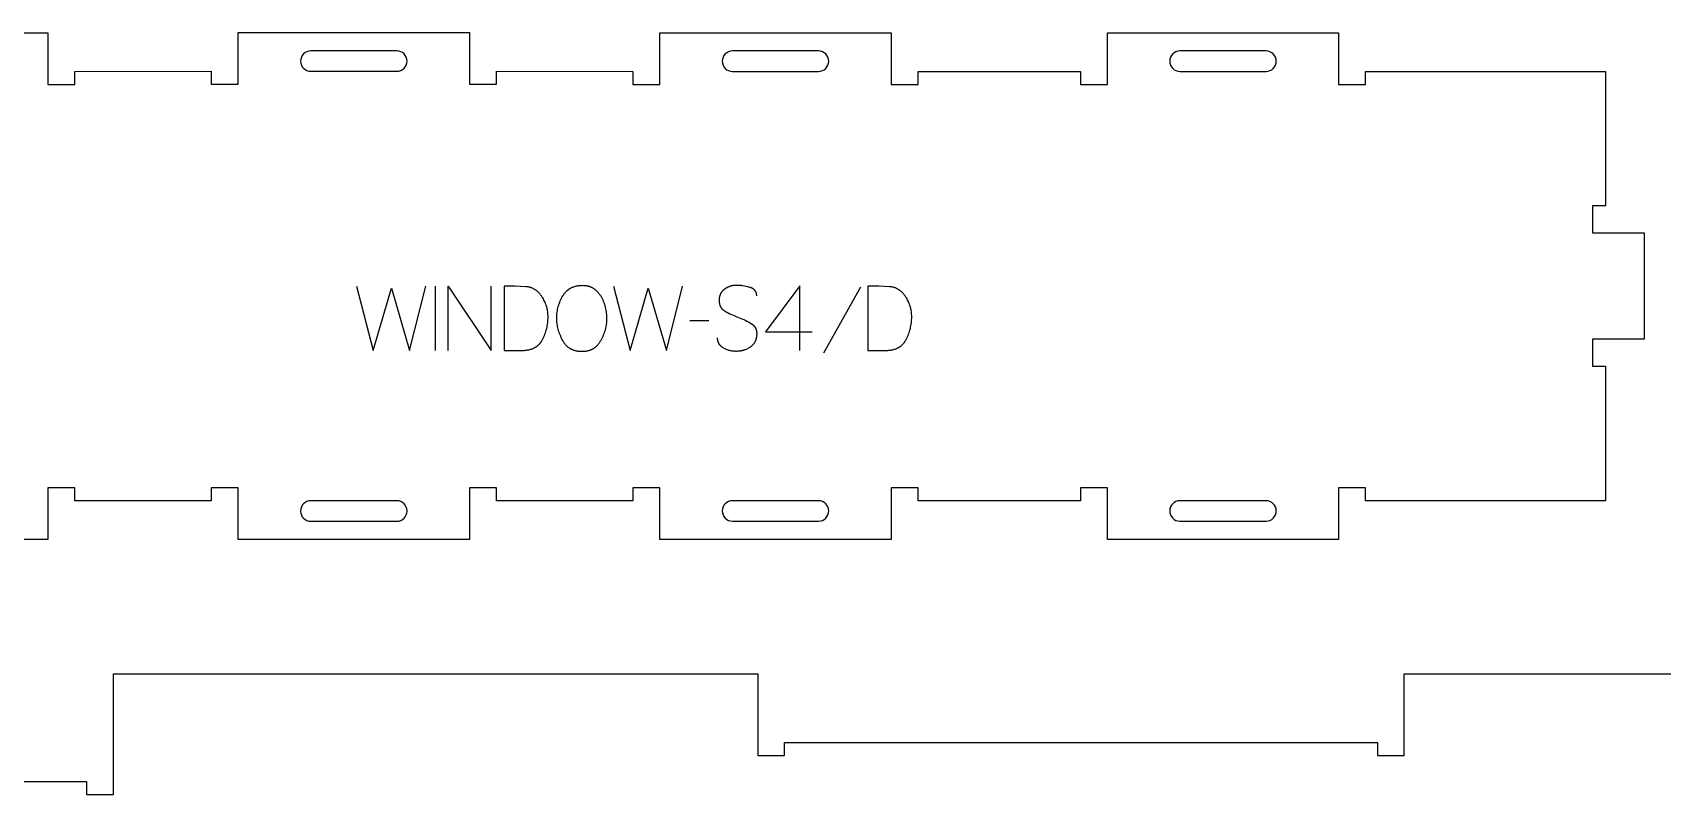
# Model space of a CAD drawing. Extents: x 0 to 4485, y 0 to 8771.
# Drawn here: x 831 to 1589, y 4207 to 4561 of the extents above; entities that cross this region are included whole.
import ezdxf

# ---------------------------------------------------------------- set-up
doc = ezdxf.new("R2010")
doc.units = 0
for name, color, linetype in [('1_ANYTOOL_1MMDEEP_LABELS_S', 2, 'CONTINUOUS'), ('3_ANYTOOL_CUTTHROUGH_INSID', 4, 'CONTINUOUS'), ('4_ANYTOOL_CUTTHROUGH_OUTSI', 5, 'CONTINUOUS')]:
    doc.layers.add(name, color=color, linetype=linetype)

msp = doc.modelspace()

# ---------------------------------------------------------------- linework, layer by layer
at = {"layer": '1_ANYTOOL_1MMDEEP_LABELS_S', "color": 2}
for points in [[(981.99, 4443.59), (989.7, 4413.59), (998.15, 4442.69), (1006.63, 4413.59), (1014.13, 4443.59)], [(1018.5, 4443.59), (1018.5, 4413.59)], [(1024.5, 4413.59), (1024.5, 4443.59), (1044.56, 4413.59), (1044.56, 4443.59)], [(1101.39, 4443.59), (1109.1, 4413.59), (1117.55, 4442.69), (1126.03, 4413.59), (1133.53, 4443.59)], [(1167.99, 4439.01), (1167.99, 4439.2), (1167.98, 4439.29), (1167.98, 4439.38), (1167.97, 4439.47), (1167.96, 4439.56), (1167.95, 4439.65), (1167.94, 4439.73), (1167.92, 4439.82), (1167.91, 4439.91), (1167.89, 4439.99), (1167.87, 4440.07), (1167.85, 4440.16), (1167.83, 4440.24), (1167.81, 4440.32), (1167.78, 4440.4), (1167.76, 4440.48), (1167.73, 4440.55), (1167.7, 4440.63), (1167.67, 4440.7), (1167.64, 4440.78), (1167.6, 4440.85), (1167.56, 4440.92), (1167.53, 4440.99), (1167.49, 4441.06), (1167.45, 4441.13), (1167.4, 4441.2), (1167.36, 4441.27), (1167.32, 4441.33), (1167.27, 4441.4), (1167.22, 4441.46), (1167.17, 4441.52), (1167.12, 4441.59), (1167.06, 4441.65), (1167.01, 4441.71), (1166.95, 4441.77), (1166.89, 4441.82), (1166.83, 4441.88), (1166.77, 4441.94), (1166.71, 4441.99), (1166.64, 4442.04), (1166.58, 4442.1), (1166.51, 4442.15), (1166.44, 4442.2), (1166.37, 4442.25), (1166.29, 4442.3), (1166.22, 4442.34), (1166.14, 4442.39), (1166.07, 4442.44), (1165.99, 4442.48), (1165.91, 4442.52), (1165.82, 4442.57), (1165.65, 4442.65), (1165.48, 4442.72), (1165.3, 4442.8), (1165.11, 4442.87), (1164.91, 4442.93), (1164.71, 4442.99), (1163.9, 4443.21), (1163.1, 4443.41), (1162.31, 4443.57), (1161.54, 4443.7), (1161.16, 4443.76), (1160.79, 4443.8), (1160.41, 4443.84), (1160.04, 4443.88), (1159.68, 4443.9), (1159.32, 4443.92), (1158.96, 4443.93), (1158.6, 4443.94), (1158.41, 4443.93), (1158.21, 4443.93), (1158.02, 4443.92), (1157.83, 4443.91), (1157.64, 4443.89), (1157.45, 4443.87), (1157.26, 4443.85), (1157.08, 4443.82), (1156.89, 4443.79), (1156.71, 4443.76), (1156.53, 4443.72), (1156.35, 4443.68), (1156.17, 4443.64), (1155.99, 4443.59), (1155.81, 4443.54), (1155.63, 4443.48), (1155.46, 4443.42), (1155.29, 4443.36), (1155.11, 4443.29), (1154.94, 4443.22), (1154.77, 4443.15), (1154.6, 4443.07), (1154.44, 4442.99), (1154.27, 4442.91), (1154.11, 4442.82), (1153.94, 4442.73), (1153.78, 4442.64), (1153.62, 4442.54), (1153.46, 4442.44), (1153.3, 4442.33), (1153.14, 4442.23), (1152.99, 4442.11), (1152.84, 4442), (1152.69, 4441.88), (1152.54, 4441.76), (1152.41, 4441.63), (1152.27, 4441.51), (1152.14, 4441.38), (1152.02, 4441.24), (1151.9, 4441.11), (1151.79, 4440.97), (1151.68, 4440.82), (1151.57, 4440.68), (1151.47, 4440.53), (1151.38, 4440.38), (1151.29, 4440.22), (1151.2, 4440.06), (1151.12, 4439.9), (1151.05, 4439.74), (1150.98, 4439.57), (1150.91, 4439.4), (1150.85, 4439.23), (1150.8, 4439.05), (1150.75, 4438.87), (1150.7, 4438.69), (1150.66, 4438.5), (1150.62, 4438.31), (1150.59, 4438.12), (1150.56, 4437.93), (1150.54, 4437.73), (1150.52, 4437.53), (1150.51, 4437.32), (1150.5, 4437.12), (1150.5, 4436.91), (1150.51, 4436.69), (1150.51, 4436.48), (1150.53, 4436.27), (1150.55, 4436.07), (1150.57, 4435.87), (1150.6, 4435.67), (1150.64, 4435.48), (1150.68, 4435.29), (1150.73, 4435.1), (1150.78, 4434.92), (1150.84, 4434.74), (1150.9, 4434.57), (1150.93, 4434.48), (1150.97, 4434.4), (1151.01, 4434.31), (1151.04, 4434.23), (1151.08, 4434.15), (1151.12, 4434.07), (1151.17, 4433.99), (1151.21, 4433.91), (1151.25, 4433.83), (1151.3, 4433.75), (1151.35, 4433.67), (1151.4, 4433.6), (1151.45, 4433.52), (1151.5, 4433.45), (1151.55, 4433.38), (1151.61, 4433.3), (1151.66, 4433.23), (1151.72, 4433.16), (1151.78, 4433.09), (1151.84, 4433.03), (1151.9, 4432.96), (1151.96, 4432.89), (1152.03, 4432.83), (1152.09, 4432.76), (1152.23, 4432.63), (1152.37, 4432.51), (1152.52, 4432.39), (1152.67, 4432.28), (1152.83, 4432.16), (1152.99, 4432.06), (1153.16, 4431.95), (1153.33, 4431.85), (1154.05, 4431.46), (1154.78, 4431.08), (1155.52, 4430.71), (1156.29, 4430.36), (1157.07, 4430.01), (1157.86, 4429.68), (1158.67, 4429.35), (1159.5, 4429.04), (1160.33, 4428.73), (1161.13, 4428.4), (1161.92, 4428.06), (1162.68, 4427.7), (1163.43, 4427.32), (1164.16, 4426.93), (1164.86, 4426.53), (1165.55, 4426.11), (1165.71, 4426), (1165.87, 4425.88), (1166.03, 4425.77), (1166.1, 4425.71), (1166.17, 4425.65), (1166.25, 4425.59), (1166.32, 4425.52), (1166.38, 4425.46), (1166.45, 4425.39), (1166.52, 4425.33), (1166.58, 4425.26), (1166.65, 4425.19), (1166.71, 4425.12), (1166.77, 4425.05), (1166.83, 4424.98), (1166.88, 4424.91), (1166.94, 4424.84), (1166.99, 4424.77), (1167.05, 4424.69), (1167.1, 4424.61), (1167.15, 4424.54), (1167.2, 4424.46), (1167.24, 4424.38), (1167.29, 4424.3), (1167.33, 4424.22), (1167.38, 4424.14), (1167.42, 4424.06), (1167.46, 4423.97), (1167.5, 4423.89), (1167.53, 4423.8), (1167.57, 4423.72), (1167.6, 4423.63), (1167.63, 4423.54), (1167.66, 4423.45), (1167.69, 4423.36), (1167.72, 4423.27), (1167.75, 4423.18), (1167.8, 4422.99), (1167.84, 4422.8), (1167.88, 4422.6), (1167.91, 4422.4), (1167.93, 4422.2), (1167.95, 4421.99), (1167.97, 4421.78), (1167.97, 4421.56), (1167.98, 4421.35), (1167.97, 4421.12), (1167.96, 4420.9), (1167.95, 4420.66), (1167.92, 4420.43), (1167.9, 4420.21), (1167.87, 4419.98), (1167.83, 4419.76), (1167.79, 4419.55), (1167.74, 4419.33), (1167.69, 4419.12), (1167.63, 4418.92), (1167.57, 4418.72), (1167.51, 4418.52), (1167.44, 4418.33), (1167.36, 4418.14), (1167.28, 4417.95), (1167.19, 4417.77), (1167.1, 4417.59), (1167, 4417.41), (1166.9, 4417.24), (1166.79, 4417.07), (1166.68, 4416.91), (1166.57, 4416.75), (1166.44, 4416.59), (1166.32, 4416.44), (1166.19, 4416.29), (1166.05, 4416.14), (1165.91, 4416), (1165.76, 4415.86), (1165.61, 4415.73), (1165.45, 4415.6), (1165.29, 4415.47), (1165.12, 4415.35), (1164.95, 4415.23), (1164.77, 4415.11), (1164.41, 4414.89), (1164.05, 4414.69), (1163.68, 4414.49), (1163.31, 4414.31), (1162.94, 4414.15), (1162.56, 4414), (1162.37, 4413.93), (1162.18, 4413.86), (1161.98, 4413.8), (1161.79, 4413.74), (1161.6, 4413.68), (1161.4, 4413.63), (1161.21, 4413.58), (1161.01, 4413.53), (1160.81, 4413.49), (1160.61, 4413.45), (1160.41, 4413.41), (1160.21, 4413.38), (1160.01, 4413.35), (1159.81, 4413.33), (1159.4, 4413.29), (1158.99, 4413.26), (1158.58, 4413.25), (1158.17, 4413.25), (1157.76, 4413.26), (1157.36, 4413.29), (1156.96, 4413.33), (1156.56, 4413.38), (1156.17, 4413.45), (1155.79, 4413.52), (1155.4, 4413.61), (1155.03, 4413.72), (1154.66, 4413.83), (1154.29, 4413.96), (1153.92, 4414.1), (1153.57, 4414.26), (1153.21, 4414.42), (1152.86, 4414.6), (1152.52, 4414.79), (1152.35, 4414.89), (1152.18, 4415), (1152.03, 4415.1), (1151.87, 4415.21), (1151.73, 4415.32), (1151.58, 4415.44), (1151.45, 4415.56), (1151.32, 4415.68), (1151.19, 4415.8), (1151.07, 4415.93), (1150.96, 4416.06), (1150.85, 4416.19), (1150.79, 4416.26), (1150.74, 4416.33), (1150.69, 4416.4), (1150.64, 4416.47), (1150.59, 4416.54), (1150.55, 4416.61), (1150.5, 4416.68), (1150.46, 4416.75), (1150.42, 4416.83), (1150.38, 4416.9), (1150.34, 4416.98), (1150.3, 4417.05), (1150.26, 4417.13), (1150.23, 4417.2), (1150.19, 4417.28), (1150.16, 4417.36), (1150.13, 4417.44), (1150.1, 4417.52), (1150.07, 4417.6), (1150.04, 4417.68), (1149.99, 4417.85), (1149.95, 4418.02), (1149.91, 4418.19), (1149.87, 4418.36), (1149.84, 4418.54), (1149.82, 4418.72), (1149.8, 4418.9), (1149.78, 4419.08), (1149.78, 4419.27), (1149.77, 4419.46)], [(1188, 4413.59), (1188.05, 4443.64), (1172.02, 4422.25)], [(1216.2, 4443.12), (1199.02, 4412.35)], [(1145.75, 4427.48), (1136.96, 4427.39)], [(1172.02, 4422.25), (1193.79, 4422.25)]]:
    msp.add_lwpolyline(points, dxfattribs=at)
for points in [[(1050.6, 4443.59), (1050.6, 4413.59), (1059.13, 4413.68), (1059.54, 4413.69), (1059.95, 4413.71), (1060.34, 4413.74), (1060.73, 4413.78), (1061.11, 4413.82), (1061.48, 4413.88), (1061.84, 4413.95), (1062.2, 4414.02), (1062.55, 4414.11), (1062.89, 4414.2), (1063.22, 4414.31), (1063.55, 4414.42), (1063.86, 4414.55), (1064.02, 4414.61), (1064.17, 4414.68), (1064.32, 4414.75), (1064.47, 4414.82), (1064.62, 4414.9), (1064.77, 4414.97), (1064.91, 4415.05), (1065.05, 4415.14), (1065.19, 4415.22), (1065.33, 4415.31), (1065.47, 4415.4), (1065.6, 4415.49), (1065.73, 4415.58), (1065.86, 4415.68), (1065.99, 4415.78), (1066.11, 4415.88), (1066.24, 4415.98), (1066.36, 4416.09), (1066.48, 4416.19), (1066.6, 4416.3), (1066.72, 4416.42), (1066.83, 4416.53), (1066.94, 4416.65), (1067.05, 4416.77), (1067.16, 4416.89), (1067.27, 4417.01), (1067.37, 4417.14), (1067.47, 4417.27), (1067.57, 4417.4), (1067.67, 4417.54), (1067.77, 4417.67), (1067.86, 4417.81), (1068.05, 4418.1), (1068.22, 4418.39), (1068.39, 4418.69), (1068.7, 4419.31), (1069, 4419.94), (1069.28, 4420.57), (1069.53, 4421.2), (1069.77, 4421.84), (1069.98, 4422.49), (1070.18, 4423.14), (1070.35, 4423.8), (1070.5, 4424.47), (1070.63, 4425.14), (1070.75, 4425.81), (1070.84, 4426.5), (1070.91, 4427.18), (1070.96, 4427.88), (1070.99, 4428.57), (1071, 4429.28), (1070.99, 4429.88), (1070.96, 4430.47), (1070.92, 4431.05), (1070.85, 4431.63), (1070.76, 4432.2), (1070.71, 4432.49), (1070.65, 4432.77), (1070.59, 4433.05), (1070.53, 4433.33), (1070.46, 4433.61), (1070.38, 4433.89), (1070.3, 4434.16), (1070.22, 4434.43), (1070.13, 4434.71), (1070.03, 4434.98), (1069.93, 4435.25), (1069.83, 4435.51), (1069.72, 4435.78), (1069.6, 4436.04), (1069.36, 4436.57), (1069.1, 4437.09), (1068.82, 4437.6), (1068.52, 4438.11), (1068.32, 4438.41), (1068.12, 4438.71), (1067.92, 4439), (1067.72, 4439.28), (1067.51, 4439.55), (1067.3, 4439.8), (1067.08, 4440.06), (1066.87, 4440.3), (1066.64, 4440.53), (1066.42, 4440.75), (1066.19, 4440.97), (1065.96, 4441.17), (1065.72, 4441.36), (1065.48, 4441.55), (1065.24, 4441.73), (1065, 4441.89), (1064.75, 4442.05), (1064.5, 4442.2), (1064.24, 4442.34), (1063.98, 4442.47), (1063.72, 4442.59), (1063.45, 4442.7), (1063.18, 4442.81), (1062.91, 4442.9), (1062.64, 4442.98), (1062.36, 4443.06), (1062.07, 4443.12), (1061.79, 4443.18), (1061.5, 4443.23), (1061.21, 4443.27), (1060.91, 4443.29), (1060.61, 4443.31), (1058.18, 4443.42), (1055.7, 4443.5), (1053.17, 4443.56)], [(1087.07, 4443.94), (1087.45, 4443.93), (1087.81, 4443.91), (1088.17, 4443.88), (1088.52, 4443.84), (1088.69, 4443.82), (1088.86, 4443.79), (1089.03, 4443.76), (1089.2, 4443.73), (1089.36, 4443.69), (1089.53, 4443.65), (1089.69, 4443.61), (1089.85, 4443.57), (1090.01, 4443.52), (1090.16, 4443.47), (1090.32, 4443.41), (1090.47, 4443.36), (1090.62, 4443.3), (1090.77, 4443.24), (1090.92, 4443.17), (1091.07, 4443.1), (1091.21, 4443.03), (1091.35, 4442.96), (1091.5, 4442.88), (1091.63, 4442.8), (1091.77, 4442.72), (1091.91, 4442.64), (1092.04, 4442.55), (1092.17, 4442.46), (1092.43, 4442.27), (1092.69, 4442.08), (1092.94, 4441.87), (1093.18, 4441.67), (1093.41, 4441.46), (1093.64, 4441.24), (1093.87, 4441.01), (1094.09, 4440.78), (1094.3, 4440.54), (1094.51, 4440.3), (1094.71, 4440.05), (1094.9, 4439.79), (1095.09, 4439.53), (1095.27, 4439.26), (1095.45, 4438.99), (1095.62, 4438.71), (1095.79, 4438.42), (1095.95, 4438.13), (1096.1, 4437.84), (1096.25, 4437.54), (1096.4, 4437.24), (1096.53, 4436.94), (1096.67, 4436.63), (1096.79, 4436.32), (1096.91, 4436), (1097.03, 4435.68), (1097.14, 4435.36), (1097.24, 4435.03), (1097.34, 4434.7), (1097.43, 4434.37), (1097.51, 4434.03), (1097.6, 4433.69), (1097.74, 4433.01), (1097.87, 4432.33), (1097.97, 4431.67), (1098.06, 4431), (1098.13, 4430.35), (1098.18, 4429.7), (1098.21, 4429.06), (1098.22, 4428.42), (1098.21, 4427.78), (1098.17, 4427.15), (1098.12, 4426.51), (1098.04, 4425.87), (1097.95, 4425.23), (1097.83, 4424.6), (1097.69, 4423.96), (1097.53, 4423.32), (1097.34, 4422.68), (1097.14, 4422.05), (1096.91, 4421.41), (1096.66, 4420.77), (1096.39, 4420.13), (1096.1, 4419.5), (1095.79, 4418.86), (1095.45, 4418.22), (1095.28, 4417.91), (1095.09, 4417.6), (1094.91, 4417.31), (1094.71, 4417.03), (1094.51, 4416.75), (1094.3, 4416.49), (1094.09, 4416.23), (1093.87, 4415.99), (1093.76, 4415.87), (1093.65, 4415.76), (1093.53, 4415.64), (1093.41, 4415.53), (1093.29, 4415.42), (1093.17, 4415.32), (1093.05, 4415.21), (1092.93, 4415.11), (1092.81, 4415.02), (1092.68, 4414.92), (1092.55, 4414.83), (1092.42, 4414.74), (1092.29, 4414.65), (1092.16, 4414.56), (1092.03, 4414.48), (1091.89, 4414.4), (1091.75, 4414.32), (1091.61, 4414.24), (1091.47, 4414.17), (1091.33, 4414.1), (1091.19, 4414.03), (1091.04, 4413.96), (1090.9, 4413.9), (1090.75, 4413.84), (1090.6, 4413.78), (1090.45, 4413.72), (1090.3, 4413.67), (1090.14, 4413.62), (1089.83, 4413.52), (1089.51, 4413.44), (1089.18, 4413.37), (1088.85, 4413.3), (1088.51, 4413.25), (1088.17, 4413.2), (1087.82, 4413.17), (1087.46, 4413.14), (1087.1, 4413.13), (1086.73, 4413.12), (1086.35, 4413.13), (1085.97, 4413.14), (1085.6, 4413.17), (1085.24, 4413.2), (1084.89, 4413.25), (1084.54, 4413.3), (1084.19, 4413.37), (1083.86, 4413.45), (1083.53, 4413.53), (1083.21, 4413.63), (1083.05, 4413.68), (1082.89, 4413.73), (1082.74, 4413.79), (1082.58, 4413.85), (1082.43, 4413.91), (1082.28, 4413.98), (1082.13, 4414.04), (1081.98, 4414.11), (1081.84, 4414.19), (1081.69, 4414.26), (1081.55, 4414.34), (1081.41, 4414.42), (1081.27, 4414.5), (1081.14, 4414.58), (1081, 4414.67), (1080.87, 4414.76), (1080.73, 4414.85), (1080.6, 4414.95), (1080.47, 4415.05), (1080.35, 4415.15), (1080.22, 4415.25), (1080.1, 4415.35), (1079.98, 4415.46), (1079.86, 4415.57), (1079.74, 4415.69), (1079.62, 4415.8), (1079.5, 4415.92), (1079.39, 4416.04), (1079.28, 4416.16), (1079.17, 4416.29), (1078.95, 4416.54), (1078.74, 4416.81), (1078.54, 4417.09), (1078.34, 4417.38), (1078.15, 4417.68), (1077.97, 4417.99), (1077.8, 4418.31), (1077.46, 4418.96), (1077.15, 4419.6), (1076.86, 4420.25), (1076.59, 4420.9), (1076.34, 4421.55), (1076.11, 4422.2), (1075.91, 4422.85), (1075.72, 4423.5), (1075.56, 4424.15), (1075.42, 4424.81), (1075.3, 4425.46), (1075.2, 4426.11), (1075.13, 4426.76), (1075.07, 4427.41), (1075.04, 4428.07), (1075.03, 4428.72), (1075.04, 4429.41), (1075.08, 4430.1), (1075.13, 4430.78), (1075.21, 4431.46), (1075.31, 4432.13), (1075.44, 4432.79), (1075.58, 4433.45), (1075.75, 4434.11), (1075.95, 4434.75), (1076.16, 4435.39), (1076.4, 4436.03), (1076.66, 4436.66), (1076.94, 4437.28), (1077.25, 4437.9), (1077.57, 4438.51), (1077.92, 4439.11), (1078.11, 4439.41), (1078.3, 4439.7), (1078.5, 4439.98), (1078.7, 4440.24), (1078.91, 4440.5), (1079.13, 4440.75), (1079.35, 4440.99), (1079.58, 4441.22), (1079.7, 4441.34), (1079.82, 4441.44), (1079.94, 4441.55), (1080.06, 4441.66), (1080.18, 4441.76), (1080.31, 4441.86), (1080.44, 4441.96), (1080.57, 4442.05), (1080.7, 4442.15), (1080.83, 4442.24), (1080.96, 4442.32), (1081.1, 4442.41), (1081.24, 4442.49), (1081.38, 4442.57), (1081.52, 4442.65), (1081.66, 4442.73), (1081.8, 4442.8), (1081.95, 4442.88), (1082.24, 4443.01), (1082.55, 4443.14), (1082.85, 4443.26), (1083.17, 4443.37), (1083.49, 4443.46), (1083.82, 4443.55), (1084.16, 4443.63), (1084.5, 4443.7), (1084.85, 4443.77), (1085.2, 4443.82), (1085.56, 4443.86), (1085.93, 4443.89), (1086.3, 4443.92), (1086.69, 4443.93)], [(1219.63, 4443.59), (1219.63, 4413.59), (1228.16, 4413.68), (1228.57, 4413.69), (1228.97, 4413.71), (1229.37, 4413.74), (1229.76, 4413.78), (1230.14, 4413.82), (1230.51, 4413.88), (1230.87, 4413.95), (1231.23, 4414.02), (1231.58, 4414.11), (1231.92, 4414.2), (1232.25, 4414.31), (1232.58, 4414.42), (1232.89, 4414.55), (1233.05, 4414.61), (1233.2, 4414.68), (1233.35, 4414.75), (1233.5, 4414.82), (1233.65, 4414.9), (1233.8, 4414.97), (1233.94, 4415.05), (1234.08, 4415.14), (1234.22, 4415.22), (1234.36, 4415.31), (1234.49, 4415.4), (1234.63, 4415.49), (1234.76, 4415.58), (1234.89, 4415.68), (1235.02, 4415.78), (1235.14, 4415.88), (1235.27, 4415.98), (1235.39, 4416.09), (1235.51, 4416.19), (1235.63, 4416.3), (1235.74, 4416.42), (1235.86, 4416.53), (1235.97, 4416.65), (1236.08, 4416.77), (1236.19, 4416.89), (1236.29, 4417.01), (1236.4, 4417.14), (1236.5, 4417.27), (1236.6, 4417.4), (1236.7, 4417.54), (1236.8, 4417.67), (1236.89, 4417.81), (1237.07, 4418.1), (1237.25, 4418.39), (1237.42, 4418.69), (1237.73, 4419.31), (1238.03, 4419.94), (1238.31, 4420.57), (1238.56, 4421.2), (1238.8, 4421.84), (1239.01, 4422.49), (1239.2, 4423.14), (1239.38, 4423.8), (1239.53, 4424.47), (1239.66, 4425.14), (1239.78, 4425.81), (1239.87, 4426.5), (1239.94, 4427.18), (1239.99, 4427.88), (1240.02, 4428.57), (1240.03, 4429.28), (1240.02, 4429.88), (1239.99, 4430.47), (1239.94, 4431.05), (1239.88, 4431.63), (1239.79, 4432.2), (1239.74, 4432.49), (1239.68, 4432.77), (1239.62, 4433.05), (1239.56, 4433.33), (1239.48, 4433.61), (1239.41, 4433.89), (1239.33, 4434.16), (1239.24, 4434.43), (1239.15, 4434.71), (1239.06, 4434.98), (1238.96, 4435.25), (1238.86, 4435.51), (1238.75, 4435.78), (1238.63, 4436.04), (1238.39, 4436.57), (1238.13, 4437.09), (1237.85, 4437.6), (1237.55, 4438.11), (1237.35, 4438.41), (1237.15, 4438.71), (1236.95, 4439), (1236.75, 4439.28), (1236.54, 4439.55), (1236.33, 4439.8), (1236.11, 4440.06), (1235.89, 4440.3), (1235.67, 4440.53), (1235.45, 4440.75), (1235.22, 4440.97), (1234.99, 4441.17), (1234.75, 4441.36), (1234.51, 4441.55), (1234.27, 4441.73), (1234.03, 4441.89), (1233.78, 4442.05), (1233.52, 4442.2), (1233.27, 4442.34), (1233.01, 4442.47), (1232.75, 4442.59), (1232.48, 4442.7), (1232.21, 4442.81), (1231.94, 4442.9), (1231.66, 4442.98), (1231.39, 4443.06), (1231.1, 4443.12), (1230.82, 4443.18), (1230.53, 4443.23), (1230.23, 4443.27), (1229.94, 4443.29), (1229.64, 4443.31), (1227.2, 4443.42), (1224.73, 4443.5), (1222.2, 4443.56)]]:
    msp.add_lwpolyline(points, close=True, dxfattribs=at)
at = {"layer": '3_ANYTOOL_CUTTHROUGH_INSID', "color": 4}
for points in [[(1000.7, 4543.39, 1), (1000.7, 4552.89), (960.7, 4552.89, 1), (960.7, 4543.39)], [(1196.7, 4543.34, 1), (1196.7, 4552.84), (1156.7, 4552.84, 1), (1156.7, 4543.34)], [(1404.7, 4543.34, 1), (1404.7, 4552.84), (1364.7, 4552.84, 1), (1364.7, 4543.34)], [(1000.7, 4343.8), (960.7, 4343.8, 1), (960.7, 4334.3), (1000.7, 4334.3, 1)], [(1196.7, 4343.84), (1156.7, 4343.84, 1), (1156.7, 4334.34), (1196.7, 4334.34, 1)], [(1404.7, 4343.84), (1364.7, 4343.84, 1), (1364.7, 4334.34), (1404.7, 4334.34, 1)]]:
    msp.add_lwpolyline(points, format="xyb", close=True, dxfattribs=at)
at = {"layer": '4_ANYTOOL_CUTTHROUGH_OUTSI', "color": 5}
for points in [[(730.95, 4561.34), (838.45, 4561.34), (838.45, 4537.34), (850.95, 4537.34), (850.95, 4543.34), (914.45, 4543.39), (914.45, 4537.39), (926.95, 4537.39), (926.95, 4561.39), (1034.45, 4561.39), (1034.45, 4537.39), (1046.95, 4537.39), (1046.95, 4543.39), (1110.45, 4543.34), (1110.45, 4537.34), (1122.95, 4537.34), (1122.95, 4561.34), (1230.45, 4561.34), (1230.45, 4537.34), (1242.95, 4537.34), (1242.95, 4543.34), (1318.45, 4543.34), (1318.45, 4537.34), (1330.95, 4537.34), (1330.95, 4561.34), (1438.45, 4561.34), (1438.45, 4537.34), (1450.95, 4537.34), (1450.95, 4543.34), (1562.45, 4543.34), (1562.45, 4480.84), (1556.45, 4480.84), (1556.45, 4468.34), (1580.45, 4468.34), (1580.45, 4418.84), (1556.45, 4418.84), (1556.45, 4406.34), (1562.45, 4406.34), (1562.45, 4343.84), (1450.95, 4343.84), (1450.95, 4349.84), (1438.45, 4349.84), (1438.45, 4325.84), (1330.95, 4325.84), (1330.95, 4349.84), (1318.45, 4349.84), (1318.45, 4343.84), (1242.95, 4343.84), (1242.95, 4349.84), (1230.45, 4349.84), (1230.45, 4325.84), (1122.95, 4325.84), (1122.95, 4349.84), (1110.45, 4349.84), (1110.45, 4343.84), (1046.95, 4343.8), (1046.95, 4349.8), (1034.45, 4349.8), (1034.45, 4325.8), (926.95, 4325.8), (926.95, 4349.8), (914.45, 4349.8), (914.45, 4343.8), (850.95, 4343.84), (850.95, 4349.84), (838.45, 4349.84), (838.45, 4325.84), (730.95, 4325.84)], [(768.45, 4213.34), (856.45, 4213.34), (856.45, 4207.34), (868.95, 4207.34), (868.95, 4263.34), (1168.45, 4263.34), (1168.45, 4225.43), (1180.95, 4225.43), (1180.95, 4231.43), (1456.45, 4231.43), (1456.45, 4225.43), (1468.95, 4225.43), (1468.95, 4263.34), (1768.45, 4263.34)]]:
    msp.add_lwpolyline(points, dxfattribs=at)

doc.saveas('drawing.dxf')
